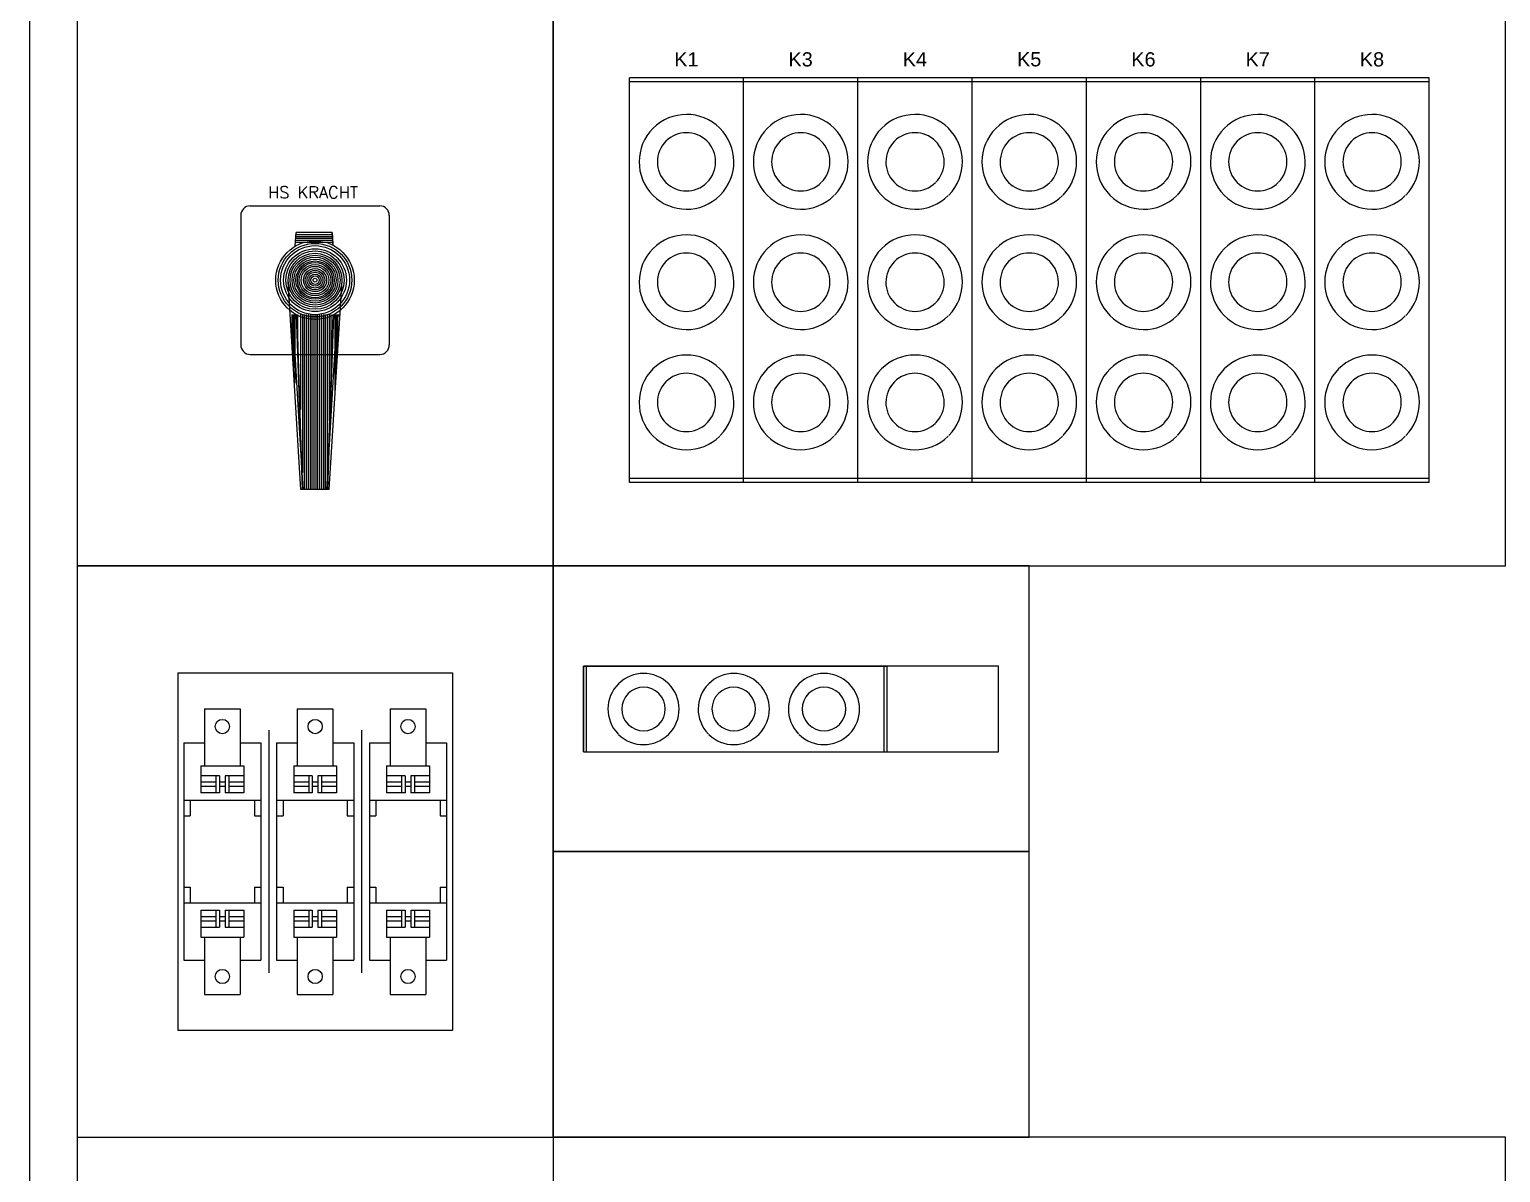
# Model space of a CAD drawing. Header units: millimetres. Extents: x 0 to 420, y 0 to 297.
# Drawn here: x 184.7 to 308.3, y 107 to 203 of the extents above; entities that cross this region are included whole.
import ezdxf
from ezdxf.enums import TextEntityAlignment as Align

# ---------------------------------------------------------------- set-up
doc = ezdxf.new("R2010")
doc.units = ezdxf.units.MM
doc.layers.add('KAST AANZICHT', color=1, linetype='CONTINUOUS')
doc.styles.add('NOOTER', font='arial.ttf')
doc.styles.add('ROMANS', font='romans', dxfattribs={"height": 2})

msp = doc.modelspace()

# ---------------------------------------------------------------- linework, layer by layer
at = {"layer": 'KAST AANZICHT', "color": 1, "linetype": 'Continuous'}
for p, q in [((184.7, 269.97), (184.7, 93.97)), ((188.7, 269.97), (188.7, 93.97))]:
    msp.add_line(p, q, dxfattribs=at)
at = {"layer": 'KAST AANZICHT', "linetype": 'Continuous'}
for p, q in [((244.7, 198.98), (235.1, 198.98)), ((235.1, 164.96), (235.1, 198.98)), ((244.7, 198.64), (235.1, 198.64)), ((244.7, 164.96), (244.7, 198.98)), ((254.3, 198.98), (244.7, 198.98)), ((244.7, 164.96), (244.7, 198.98)), ((254.3, 198.64), (244.7, 198.64)), ((254.3, 164.96), (254.3, 198.98)), ((263.9, 198.98), (254.3, 198.98)), ((254.3, 164.96), (254.3, 198.98)), ((263.9, 198.64), (254.3, 198.64)), ((263.9, 164.96), (263.9, 198.98)), ((273.5, 198.98), (263.9, 198.98)), ((263.9, 164.96), (263.9, 198.98)), ((273.5, 198.64), (263.9, 198.64)), ((273.5, 164.96), (273.5, 198.98)), ((283.1, 198.98), (273.5, 198.98)), ((273.5, 164.96), (273.5, 198.98)), ((283.1, 198.64), (273.5, 198.64)), ((283.1, 164.96), (283.1, 198.98)), ((292.7, 198.98), (283.1, 198.98)), ((283.1, 164.96), (283.1, 198.98)), ((292.7, 198.64), (283.1, 198.64)), ((292.7, 164.96), (292.7, 198.98)), ((302.3, 198.98), (292.7, 198.98)), ((292.7, 164.96), (292.7, 198.98)), ((302.3, 198.64), (292.7, 198.64)), ((302.3, 164.96), (302.3, 198.98)), ((203.25, 188.21), (214.13, 188.21)), ((202.45, 187.41), (202.45, 176.53)), ((214.93, 187.41), (214.93, 176.53)), ((207.01, 184.85), (207.1, 185.97)), ((207.09, 185.81), (210.13, 185.81)), ((207.09, 185.65), (210.13, 185.65)), ((207.09, 185.49), (210.13, 185.49)), ((210.13, 185.97), (210.2, 185)), ((207.09, 185.33), (210.13, 185.33)), ((207.09, 185.17), (210.13, 185.17)), ((207.51, 164.37), (206.42, 181.86)), ((209.87, 164.37), (210.97, 181.94)), ((206.75, 179.09), (206.75, 176.85)), ((207.69, 164.37), (206.83, 179.09)), ((206.83, 179.09), (206.83, 175.73)), ((206.91, 179.09), (206.91, 174.61)), ((206.99, 179.09), (206.99, 173.33)), ((207.64, 164.37), (207.13, 179.09)), ((207.65, 164.37), (207.18, 179.09)), ((207.23, 179.09), (207.23, 175.89)), ((207.47, 179.09), (207.47, 171.09)), ((207.63, 179.09), (207.63, 165.81)), ((207.79, 179.09), (207.79, 164.37)), ((207.95, 179.09), (207.95, 164.37)), ((208.11, 179.09), (208.11, 164.37)), ((208.27, 179.09), (208.27, 164.37)), ((208.43, 179.09), (208.43, 164.37)), ((208.59, 179.09), (208.59, 164.37)), ((208.75, 179.09), (208.75, 164.37)), ((208.91, 179.09), (208.91, 164.37)), ((209.07, 179.09), (209.07, 164.37)), ((209.23, 179.09), (209.23, 164.37)), ((209.39, 179.09), (209.39, 164.37)), ((209.55, 179.09), (209.55, 164.37)), ((209.69, 164.37), (210.55, 179.09)), ((209.71, 179.09), (209.71, 165.01)), ((210.2, 179.09), (209.72, 164.37)), ((210.24, 179.09), (209.74, 164.37)), ((209.87, 179.09), (209.87, 170.13)), ((210.03, 179.09), (210.03, 173.81)), ((210.35, 179.09), (210.35, 172.69)), ((210.43, 179.09), (210.43, 174.45)), ((210.51, 179.09), (210.51, 175.25)), ((210.59, 179.09), (210.59, 176.53)), ((210.67, 179.09), (210.67, 178.93)), ((203.25, 175.73), (214.13, 175.73)), ((244.7, 165.3), (235.1, 165.3)), ((244.7, 164.96), (235.1, 164.96)), ((254.3, 165.3), (244.7, 165.3)), ((254.3, 164.96), (244.7, 164.96)), ((263.9, 165.3), (254.3, 165.3)), ((263.9, 164.96), (254.3, 164.96)), ((273.5, 165.3), (263.9, 165.3)), ((273.5, 164.96), (263.9, 164.96)), ((283.1, 165.3), (273.5, 165.3)), ((283.1, 164.96), (273.5, 164.96)), ((292.7, 165.3), (283.1, 165.3)), ((292.7, 164.96), (283.1, 164.96)), ((302.3, 165.3), (292.7, 165.3)), ((302.3, 164.96), (292.7, 164.96)), ((209.87, 164.37), (207.51, 164.37)), ((197.15, 148.97), (197.15, 118.97)), ((197.15, 148.97), (220.25, 148.97)), ((220.25, 148.97), (220.25, 118.97)), ((231.24, 142.34), (231.24, 149.54)), ((231.24, 149.54), (256.75, 149.54)), ((231.49, 142.34), (231.49, 149.54)), ((256.5, 142.34), (256.5, 149.54)), ((256.75, 142.34), (256.75, 149.54)), ((199.4, 145.97), (199.4, 141.17)), ((199.4, 145.97), (202.4, 145.97)), ((202.4, 145.97), (202.4, 141.17)), ((207.2, 145.97), (207.2, 141.17)), ((207.2, 145.97), (210.2, 145.97)), ((210.2, 145.97), (210.2, 141.17)), ((215, 145.97), (215, 141.17)), ((215, 145.97), (218, 145.97)), ((218, 145.97), (218, 141.17)), ((204.8, 144.17), (204.8, 123.77)), ((212.6, 144.17), (212.6, 123.77)), ((197.66, 143.09), (199.4, 143.09)), ((197.66, 143.09), (197.66, 124.85)), ((202.4, 143.09), (204.14, 143.09)), ((204.14, 143.09), (204.14, 124.85)), ((205.46, 143.09), (207.2, 143.09)), ((205.46, 143.09), (205.46, 124.85)), ((210.2, 143.09), (211.94, 143.09)), ((211.94, 143.09), (211.94, 124.85)), ((213.26, 143.09), (215, 143.09)), ((213.26, 143.09), (213.26, 124.85)), ((218, 143.09), (219.74, 143.09)), ((219.74, 143.09), (219.74, 124.85)), ((231.24, 142.34), (256.75, 142.34)), ((199.1, 141.17), (199.1, 138.89)), ((199.1, 141.17), (202.7, 141.17)), ((202.7, 141.17), (202.7, 138.89)), ((206.9, 141.17), (206.9, 138.89)), ((206.9, 141.17), (210.5, 141.17)), ((210.5, 141.17), (210.5, 138.89)), ((214.7, 141.17), (214.7, 138.89)), ((214.7, 141.17), (218.3, 141.17)), ((218.3, 141.17), (218.3, 138.89)), ((200.66, 140.33), (199.1, 140.33)), ((200.36, 139.79), (199.1, 139.79)), ((200.36, 140.33), (200.36, 138.89)), ((200.66, 140.33), (200.66, 138.89)), ((201.14, 139.79), (200.66, 139.79)), ((202.7, 140.33), (201.14, 140.33)), ((201.14, 140.33), (201.14, 138.89)), ((201.44, 140.33), (201.44, 138.89)), ((202.7, 139.79), (201.44, 139.79)), ((208.46, 140.33), (206.9, 140.33)), ((208.16, 139.79), (206.9, 139.79)), ((208.16, 140.33), (208.16, 138.89)), ((208.46, 140.33), (208.46, 138.89)), ((208.94, 139.79), (208.46, 139.79)), ((210.5, 140.33), (208.94, 140.33)), ((208.94, 140.33), (208.94, 138.89)), ((209.24, 140.33), (209.24, 138.89)), ((210.5, 139.79), (209.24, 139.79)), ((216.26, 140.33), (214.7, 140.33)), ((215.96, 139.79), (214.7, 139.79)), ((215.96, 140.33), (215.96, 138.89)), ((216.26, 140.33), (216.26, 138.89)), ((216.74, 139.79), (216.26, 139.79)), ((218.3, 140.33), (216.74, 140.33)), ((216.74, 140.33), (216.74, 138.89)), ((217.04, 140.33), (217.04, 138.89)), ((218.3, 139.79), (217.04, 139.79)), ((200.36, 139.43), (199.1, 139.43)), ((200.66, 138.89), (199.1, 138.89)), ((201.14, 139.43), (200.66, 139.43)), ((202.7, 138.89), (201.14, 138.89)), ((202.7, 139.43), (201.44, 139.43)), ((208.16, 139.43), (206.9, 139.43)), ((208.46, 138.89), (206.9, 138.89)), ((208.94, 139.43), (208.46, 139.43)), ((210.5, 138.89), (208.94, 138.89)), ((210.5, 139.43), (209.24, 139.43)), ((215.96, 139.43), (214.7, 139.43)), ((216.26, 138.89), (214.7, 138.89)), ((216.74, 139.43), (216.26, 139.43)), ((218.3, 138.89), (216.74, 138.89)), ((218.3, 139.43), (217.04, 139.43)), ((197.66, 138.29), (204.14, 138.29)), ((198.2, 138.29), (198.2, 136.97)), ((203.6, 138.29), (203.6, 136.97)), ((205.46, 138.29), (211.94, 138.29)), ((206, 138.29), (206, 136.97)), ((211.4, 138.29), (211.4, 136.97)), ((213.26, 138.29), (219.74, 138.29)), ((213.8, 138.29), (213.8, 136.97)), ((219.2, 138.29), (219.2, 136.97)), ((197.66, 136.97), (198.2, 136.97)), ((203.6, 136.97), (204.14, 136.97)), ((205.46, 136.97), (206, 136.97)), ((211.4, 136.97), (211.94, 136.97)), ((213.26, 136.97), (213.8, 136.97)), ((219.2, 136.97), (219.74, 136.97)), ((197.66, 130.97), (198.2, 130.97)), ((198.2, 130.97), (198.2, 129.65)), ((203.6, 130.97), (204.14, 130.97)), ((203.6, 130.97), (203.6, 129.65)), ((205.46, 130.97), (206, 130.97)), ((206, 130.97), (206, 129.65)), ((211.4, 130.97), (211.94, 130.97)), ((211.4, 130.97), (211.4, 129.65)), ((213.26, 130.97), (213.8, 130.97)), ((213.8, 130.97), (213.8, 129.65)), ((219.2, 130.97), (219.74, 130.97)), ((219.2, 130.97), (219.2, 129.65)), ((197.66, 129.65), (204.14, 129.65)), ((199.1, 129.05), (200.66, 129.05)), ((199.1, 129.05), (199.1, 126.77)), ((200.36, 129.05), (200.36, 127.61)), ((200.66, 129.05), (200.66, 127.61)), ((201.14, 129.05), (202.7, 129.05)), ((201.14, 129.05), (201.14, 127.61)), ((201.44, 129.05), (201.44, 127.61)), ((202.7, 129.05), (202.7, 126.77)), ((205.46, 129.65), (211.94, 129.65)), ((206.9, 129.05), (208.46, 129.05)), ((206.9, 129.05), (206.9, 126.77)), ((208.16, 129.05), (208.16, 127.61)), ((208.46, 129.05), (208.46, 127.61)), ((208.94, 129.05), (210.5, 129.05)), ((208.94, 129.05), (208.94, 127.61)), ((209.24, 129.05), (209.24, 127.61)), ((210.5, 129.05), (210.5, 126.77)), ((213.26, 129.65), (219.74, 129.65)), ((214.7, 129.05), (216.26, 129.05)), ((214.7, 129.05), (214.7, 126.77)), ((215.96, 129.05), (215.96, 127.61)), ((216.26, 129.05), (216.26, 127.61)), ((216.74, 129.05), (218.3, 129.05)), ((216.74, 129.05), (216.74, 127.61)), ((217.04, 129.05), (217.04, 127.61)), ((218.3, 129.05), (218.3, 126.77)), ((199.1, 128.51), (200.36, 128.51)), ((199.1, 128.15), (200.36, 128.15)), ((199.1, 127.61), (200.66, 127.61)), ((200.66, 128.51), (201.14, 128.51)), ((200.66, 128.15), (201.14, 128.15)), ((201.14, 127.61), (202.7, 127.61)), ((201.44, 128.51), (202.7, 128.51)), ((201.44, 128.15), (202.7, 128.15)), ((206.9, 128.51), (208.16, 128.51)), ((206.9, 128.15), (208.16, 128.15)), ((206.9, 127.61), (208.46, 127.61)), ((208.46, 128.51), (208.94, 128.51)), ((208.46, 128.15), (208.94, 128.15)), ((208.94, 127.61), (210.5, 127.61)), ((209.24, 128.51), (210.5, 128.51)), ((209.24, 128.15), (210.5, 128.15)), ((214.7, 128.51), (215.96, 128.51)), ((214.7, 128.15), (215.96, 128.15)), ((214.7, 127.61), (216.26, 127.61)), ((216.26, 128.51), (216.74, 128.51)), ((216.26, 128.15), (216.74, 128.15)), ((216.74, 127.61), (218.3, 127.61)), ((217.04, 128.51), (218.3, 128.51)), ((217.04, 128.15), (218.3, 128.15)), ((199.1, 126.77), (202.7, 126.77)), ((199.4, 126.77), (199.4, 121.97)), ((202.4, 126.77), (202.4, 121.97)), ((206.9, 126.77), (210.5, 126.77)), ((207.2, 126.77), (207.2, 121.97)), ((210.2, 126.77), (210.2, 121.97)), ((214.7, 126.77), (218.3, 126.77)), ((215, 126.77), (215, 121.97)), ((218, 126.77), (218, 121.97)), ((197.66, 124.85), (199.4, 124.85)), ((202.4, 124.85), (204.14, 124.85)), ((205.46, 124.85), (207.2, 124.85)), ((210.2, 124.85), (211.94, 124.85)), ((213.26, 124.85), (215, 124.85)), ((218, 124.85), (219.74, 124.85)), ((199.4, 121.97), (202.4, 121.97)), ((207.2, 121.97), (210.2, 121.97)), ((215, 121.97), (218, 121.97)), ((197.15, 118.97), (220.25, 118.97))]:
    msp.add_line(p, q, dxfattribs=at)
at = {"layer": 'KAST AANZICHT', "color": 1, "linetype": 'Continuous'}
for points in [[(188.7, 157.97), (228.7, 157.97), (228.7, 205.97), (188.7, 205.97)], [(228.7, 157.97), (308.7, 157.97), (308.7, 205.97), (228.7, 205.97)], [(188.7, 109.97), (228.7, 109.97), (228.7, 157.97), (188.7, 157.97)], [(228.7, 133.97), (268.7, 133.97), (268.7, 157.97), (228.7, 157.97)], [(231.24, 142.34), (266.12, 142.34), (266.12, 149.54), (231.24, 149.54)], [(228.7, 109.97), (268.7, 109.97), (268.7, 133.97), (228.7, 133.97)], [(228.7, 97.97), (308.7, 97.97), (308.7, 109.97), (228.7, 109.97)]]:
    msp.add_lwpolyline(points, close=True, dxfattribs=at)
at = {"layer": 'KAST AANZICHT', "linetype": 'Continuous'}
msp.add_lwpolyline([(210.21, 184.84), (210.13, 185.97), (210.13, 185.97), (207.1, 185.97)], dxfattribs=at)
for centre, radius in [((208.69, 181.97), 3.3), ((208.69, 181.97), 3.09), ((208.69, 181.97), 2.9), ((208.69, 181.97), 2.64), ((208.69, 181.97), 2.45), ((208.69, 181.97), 2.26), ((208.69, 181.97), 2.1), ((208.69, 181.97), 1.93), ((208.69, 181.97), 1.77), ((208.69, 181.97), 1.61), ((208.69, 181.97), 1.48), ((208.69, 181.97), 1.32), ((208.69, 181.97), 1.16), ((208.69, 181.97), 0.973), ((208.69, 181.97), 0.816), ((208.69, 181.97), 0.66), ((208.69, 181.97), 0.506), ((208.69, 181.97), 0.358), ((208.69, 181.97), 0.16), ((200.9, 144.47), 0.6), ((208.7, 144.47), 0.6), ((216.5, 144.47), 0.6), ((200.9, 123.47), 0.6), ((208.7, 123.47), 0.6), ((216.5, 123.47), 0.6)]:
    msp.add_circle(centre, radius, dxfattribs=at)
for centre, radius, start, end in [((239.9, 191.91), 3.98, 315.4999, 314.5495), ((249.5, 191.91), 3.98, 315.4999, 314.5495), ((259.1, 191.91), 3.98, 315.4999, 314.5495), ((268.7, 191.91), 3.98, 315.4999, 314.5495), ((278.3, 191.91), 3.98, 315.4999, 314.5495), ((287.9, 191.91), 3.98, 315.4999, 314.5495), ((297.5, 191.91), 3.98, 315.4999, 314.5495), ((239.9, 191.91), 2.45, 315.4269, 314.6462), ((249.5, 191.91), 2.45, 315.4269, 314.6462), ((259.1, 191.91), 2.45, 315.4269, 314.6462), ((268.7, 191.91), 2.45, 315.4269, 314.6462), ((278.3, 191.91), 2.45, 315.4269, 314.6462), ((287.9, 191.91), 2.45, 315.4269, 314.6462), ((297.5, 191.91), 2.45, 315.4269, 314.6462), ((203.25, 187.41), 0.8, 90, 180), ((214.13, 187.41), 0.8, 0, 90), ((239.9, 181.8), 3.98, 315.4999, 314.5495), ((249.5, 181.8), 3.98, 315.4999, 314.5495), ((259.1, 181.8), 3.98, 315.4999, 314.5495), ((268.7, 181.8), 3.98, 315.4999, 314.5495), ((278.3, 181.8), 3.98, 315.4999, 314.5495), ((287.9, 181.8), 3.98, 315.4999, 314.5495), ((297.5, 181.8), 3.98, 315.4999, 314.5495), ((239.9, 181.8), 2.45, 315.4269, 314.6462), ((249.5, 181.8), 2.45, 315.4269, 314.6462), ((259.1, 181.8), 2.45, 315.4269, 314.6462), ((268.7, 181.8), 2.45, 315.4269, 314.6462), ((278.3, 181.8), 2.45, 315.4269, 314.6462), ((287.9, 181.8), 2.45, 315.4269, 314.6462), ((297.5, 181.8), 2.45, 315.4269, 314.6462), ((203.25, 176.53), 0.8, 180, 270), ((214.13, 176.53), 0.8, 270, 0), ((239.9, 171.7), 3.98, 315.4999, 314.5495), ((249.5, 171.7), 3.98, 315.4999, 314.5495), ((259.1, 171.7), 3.98, 315.4999, 314.5495), ((268.7, 171.7), 3.98, 315.4999, 314.5495), ((278.3, 171.7), 3.98, 315.4999, 314.5495), ((287.9, 171.7), 3.98, 315.4999, 314.5495), ((297.5, 171.7), 3.98, 315.4999, 314.5495), ((239.9, 171.7), 2.45, 315.4269, 314.6462), ((249.5, 171.7), 2.45, 315.4269, 314.6462), ((259.1, 171.7), 2.45, 315.4269, 314.6462), ((268.7, 171.7), 2.45, 315.4269, 314.6462), ((278.3, 171.7), 2.45, 315.4269, 314.6462), ((287.9, 171.7), 2.45, 315.4269, 314.6462), ((297.5, 171.7), 2.45, 315.4269, 314.6462), ((236.29, 145.94), 2.99, 225.4999, 224.5495), ((243.87, 145.94), 2.99, 225.4999, 224.5495), ((251.45, 145.94), 2.99, 225.4999, 224.5495), ((236.29, 145.94), 1.83, 225.4269, 224.6462), ((243.87, 145.94), 1.83, 225.4269, 224.6462), ((251.45, 145.94), 1.83, 225.4269, 224.6462)]:
    msp.add_arc(centre, radius, start, end, dxfattribs=at)

# ---------------------------------------------------------------- texts
at = {"layer": 'KAST AANZICHT', "style": 'NOOTER'}
for s, p in [('K1', (239.89, 200.52)), ('K3', (249.49, 200.52)), ('K4', (259.09, 200.52)), ('K5', (268.69, 200.52)), ('K6', (278.29, 200.52)), ('K7', (287.89, 200.52)), ('K8', (297.49, 200.52))]:
    msp.add_text(s, height=1.194, dxfattribs=at).set_placement(p, align=Align.MIDDLE)
at = {"layer": 'KAST AANZICHT', "style": 'ROMANS'}
msp.add_text('HS KRACHT', height=0.996, dxfattribs=at).set_placement((204.75, 188.85))

doc.saveas('drawing.dxf')
